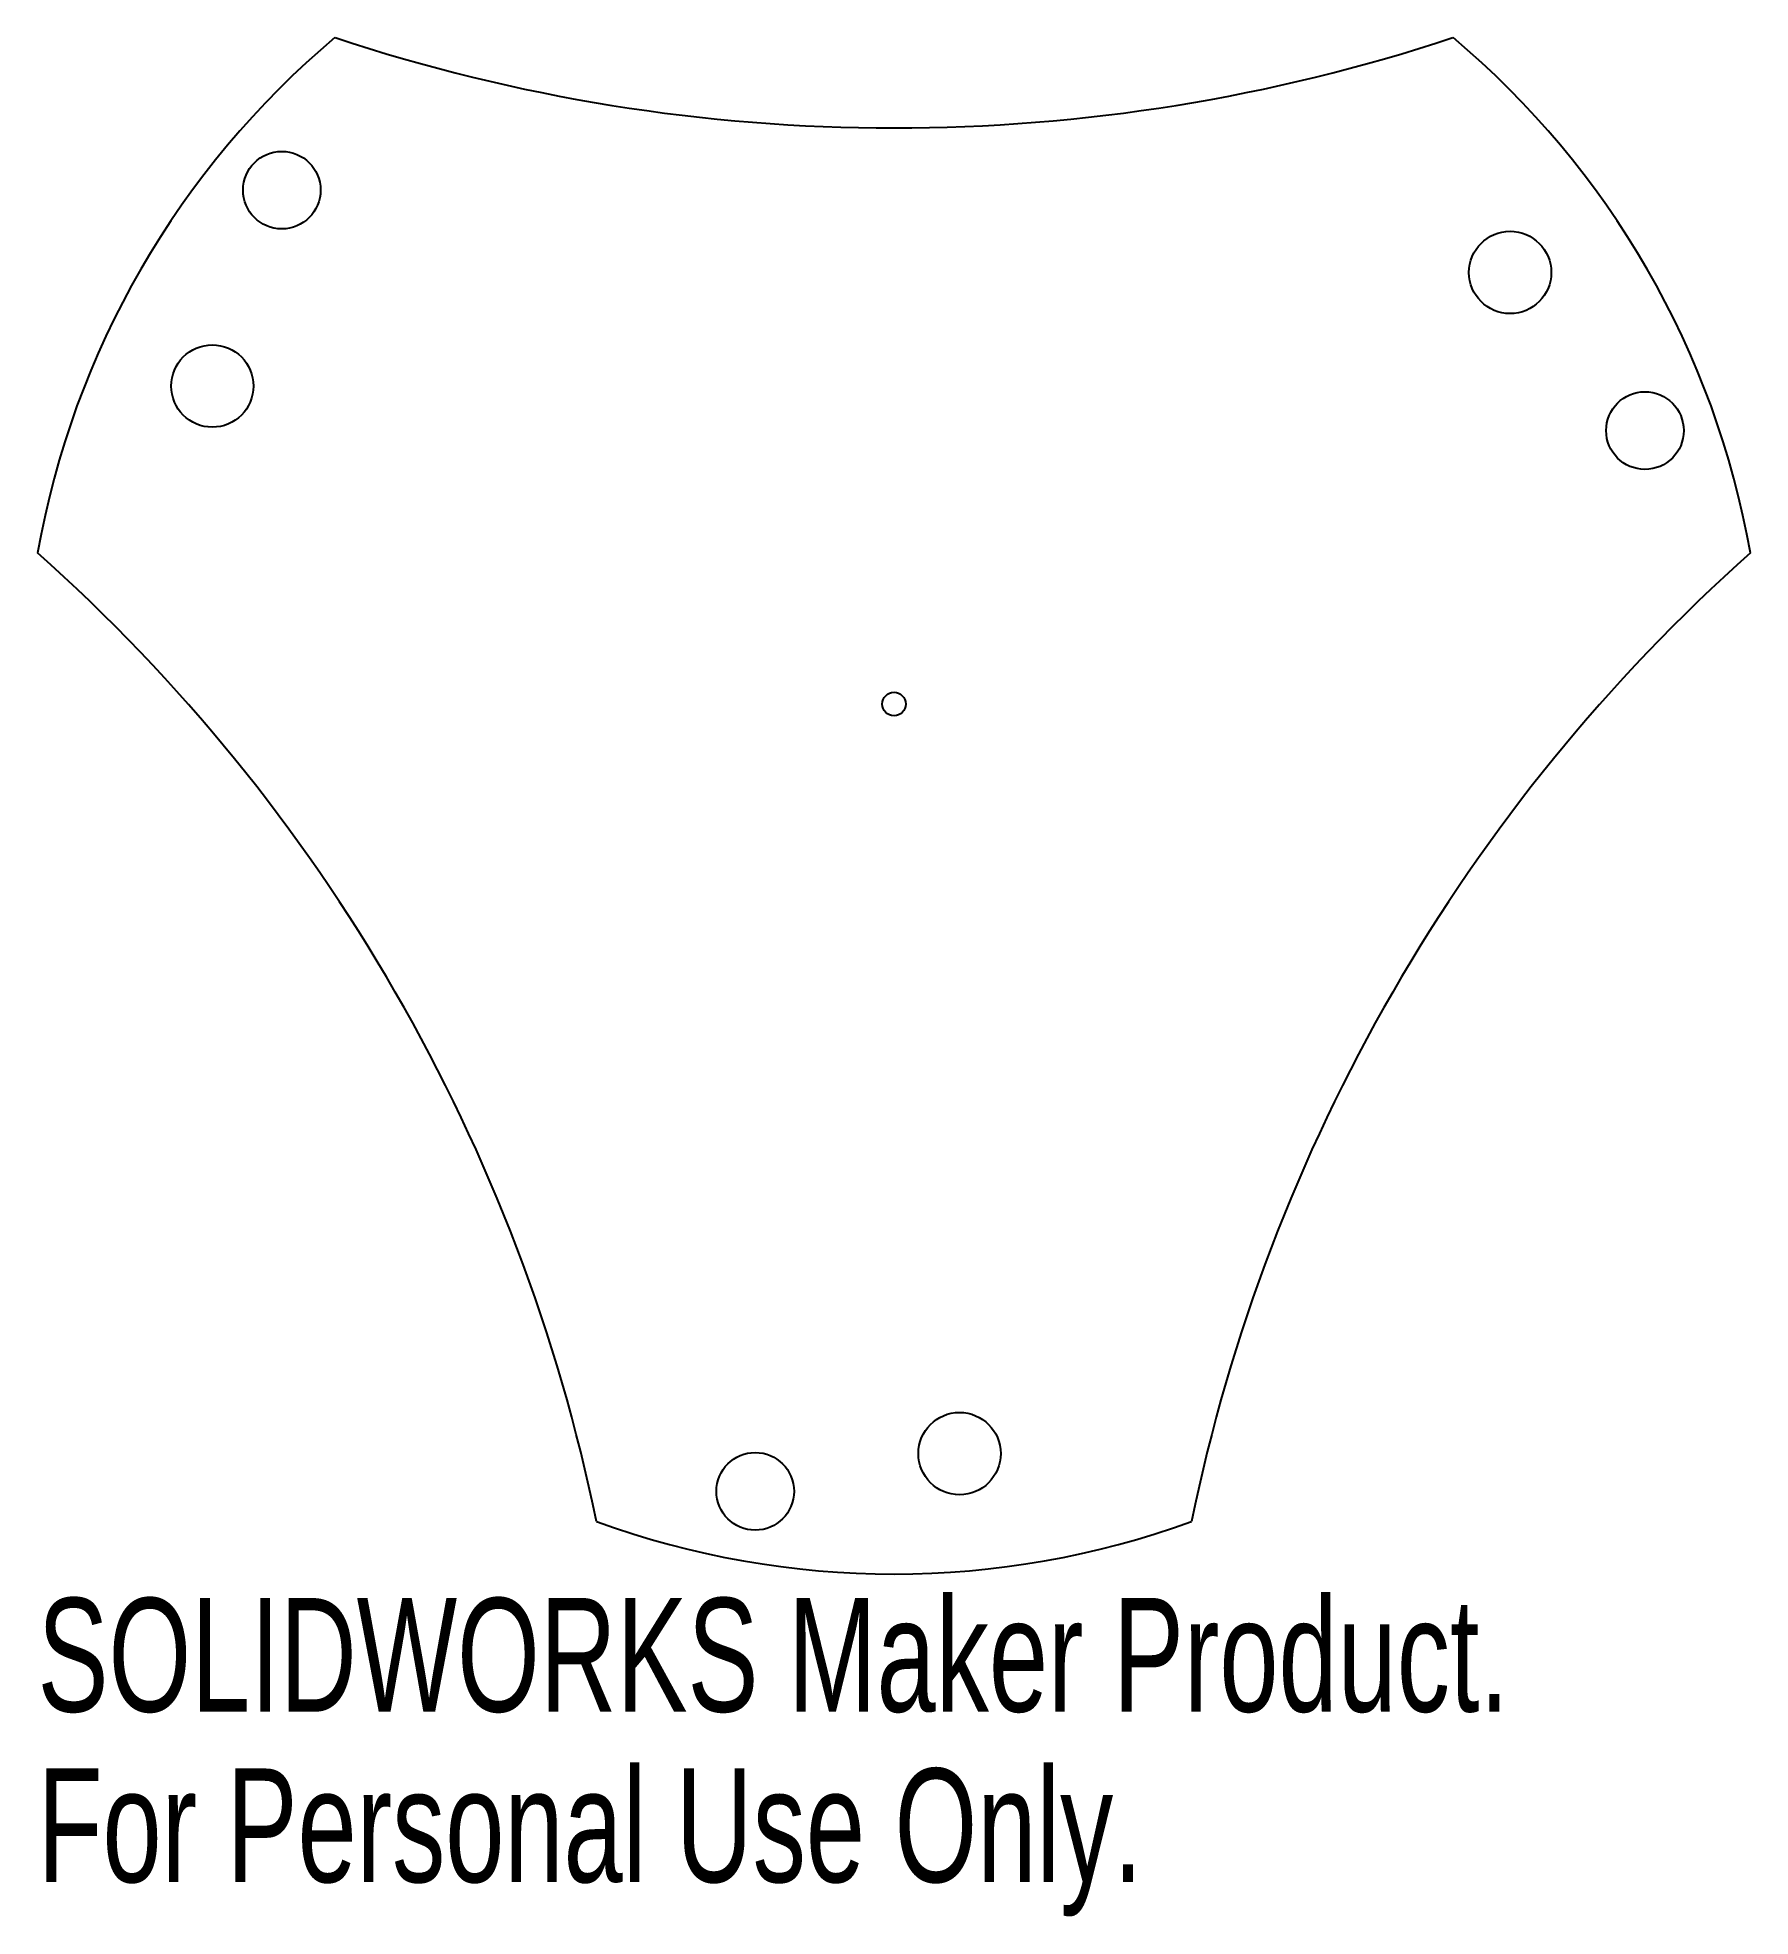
# Model space of a CAD drawing. Header units: millimetres. Extents: x -36.4 to 36.4, y -51.6 to 28.3.
import ezdxf

# ---------------------------------------------------------------- set-up
doc = ezdxf.new("R2010")
doc.units = ezdxf.units.MM
doc.styles.add('SLDTEXTSTYLE0', font='TXT', dxfattribs={"width": 0.7})

msp = doc.modelspace()

# ---------------------------------------------------------------- linework, layer by layer
at = {"color": 7, "linetype": 'Continuous', "lineweight": 25}
for centre, radius in [((-26.046, 21.855), 1.65), ((26.213, 18.354), 1.75), ((-29.002, 13.524), 1.75), ((31.95, 11.629), 1.65), ((0, 0), 0.5), ((2.789, -31.878), 1.75), ((-5.904, -33.483), 1.65)]:
    msp.add_circle(centre, radius, dxfattribs=at)
for centre, radius, start, end in [((0, 0), 37, 130, 170), ((0, 100), 75.5, 251.63871, 288.36129), ((0, 0), 37, 10, 50), ((-86.603, -50), 75.5, 11.63871, 48.36129), ((86.603, -50), 75.5, 131.63871, 168.36129), ((0, 0), 37, 250, 290)]:
    msp.add_arc(centre, radius, start, end, dxfattribs=at)

# ---------------------------------------------------------------- texts
at = {"color": 7, "linetype": 'Continuous', "char_height": 4.83362, "attachment_point": 1, "style": 'SLDTEXTSTYLE0'}
for s, insert in [('SOLIDWORKS Maker Product.', (-36.438, -38.02)), ('For Personal Use Only.', (-36.438, -45.27))]:
    msp.add_mtext(s, dxfattribs=dict(at, insert=insert))

doc.saveas('drawing.dxf')
